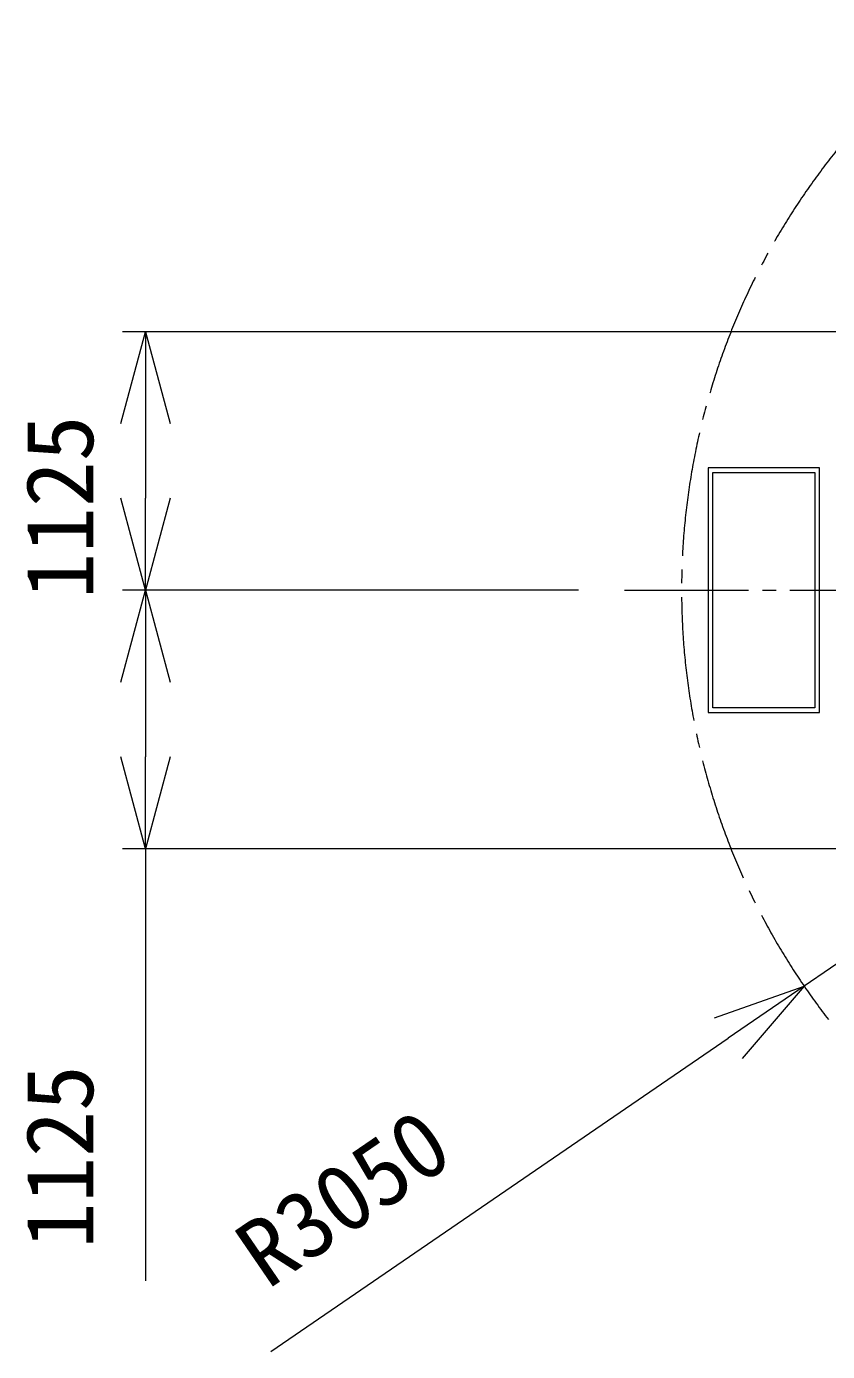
# Model space of a CAD drawing. Units: millimetres, scale not verified. Extents: x -17582 to 17444, y -25751 to 25749.
# Drawn here: x -16827 to -13342, y 17632 to 23398 of the extents above; entities that cross this region are included whole.
import ezdxf
from ezdxf.enums import TextEntityAlignment as Align

# ---------------------------------------------------------------- set-up
doc = ezdxf.new("R2010")
doc.units = ezdxf.units.MM
doc.header["$LTSCALE"] = 60
doc.linetypes.add('CHAIN2', pattern=[12, 9, -1, 1, -1])
for name, color, linetype, lineweight in [('0-3_05 寸法', 7, 'Continuous', 18), ('0-4_10 当社外形線', 7, 'Continuous', 18), ('0-5_12 当社中心線', 7, 'CHAIN2', 18)]:
    doc.layers.add(name, color=color, linetype=linetype, lineweight=lineweight)
doc.styles.add('ＭＳ ゴシック', font='')
doc.styles.get('ＭＳ ゴシック').set_extended_font_data('MS Gothic')

msp = doc.modelspace()

# ---------------------------------------------------------------- linework, layer by layer
at = {"layer": '0-3_05 寸法'}
for p, q in [((-13226.8, 22069.62), (-16408.86, 22069.62)), ((-16308.86, 22069.62), (-16308.86, 21669.62)), ((-16308.86, 21669.62), (-16308.86, 21344.62)), ((-16308.86, 20944.62), (-16308.86, 21344.62)), ((-14425.15, 20944.62), (-16408.86, 20944.62)), ((-14425.15, 20944.62), (-16408.86, 20944.62)), ((-16308.86, 20944.62), (-16308.86, 20544.62)), ((-10926.8, 20944.62), (-13443.3, 19221.34)), ((-16308.86, 20544.62), (-16308.86, 20219.62)), ((-16308.86, 19819.62), (-16308.86, 20219.62)), ((-13226.8, 19819.62), (-16408.86, 19819.62)), ((-16308.86, 19819.62), (-16308.86, 17939.62)), ((-13443.3, 19221.34), (-13773.34, 18995.33)), ((-15764.54, 17631.77), (-13773.34, 18995.33))]:
    msp.add_line(p, q, dxfattribs=at)
for points in [[(-16416.04, 21669.62), (-16308.86, 22069.62), (-16201.68, 21669.62)], [(-16201.68, 21344.62), (-16308.86, 20944.62), (-16416.04, 21344.62)], [(-16416.04, 20544.62), (-16308.86, 20944.62), (-16201.68, 20544.62)], [(-16201.68, 20219.62), (-16308.86, 19819.62), (-16416.04, 20219.62)], [(-13833.89, 19083.77), (-13443.3, 19221.34), (-13712.78, 18906.9)]]:
    msp.add_lwpolyline(points, dxfattribs=at)
at = {"layer": '0-4_10 当社外形線'}
msp.add_line((-13396.79, 21457.12), (-13396.79, 20432.12), dxfattribs=at)
msp.add_lwpolyline([(-13860.76, 20412.12), (-13376.79, 20412.12), (-13376.79, 21477.12), (-13860.76, 21477.12)], close=True, dxfattribs=at)
msp.add_lwpolyline([(-13396.79, 20432.12), (-13840.76, 20432.12), (-13840.76, 21457.12), (-13396.79, 21457.12)], dxfattribs=at)
at = {"layer": '0-5_12 当社中心線'}
msp.add_line((-14225.15, 20944.62), (4318.4, 20944.62), dxfattribs=at)
msp.add_arc((-10926.8, 20944.62), 3050, 126.46236, 233.53764, dxfattribs=at)

# ---------------------------------------------------------------- texts
at = {"layer": '0-3_05 寸法', "style": 'ＭＳ ゴシック'}
for s, rotation, p in [('1125', 90, (-16448.86, 20907.12)), ('1125', 90, (-16448.86, 18079.62)), ('R3050', 34.403, (-15728.13, 17826.39))]:
    msp.add_text(s, height=293.3, rotation=rotation, dxfattribs=at).set_placement(p, align=Align.BOTTOM_LEFT)

doc.saveas('drawing.dxf')
